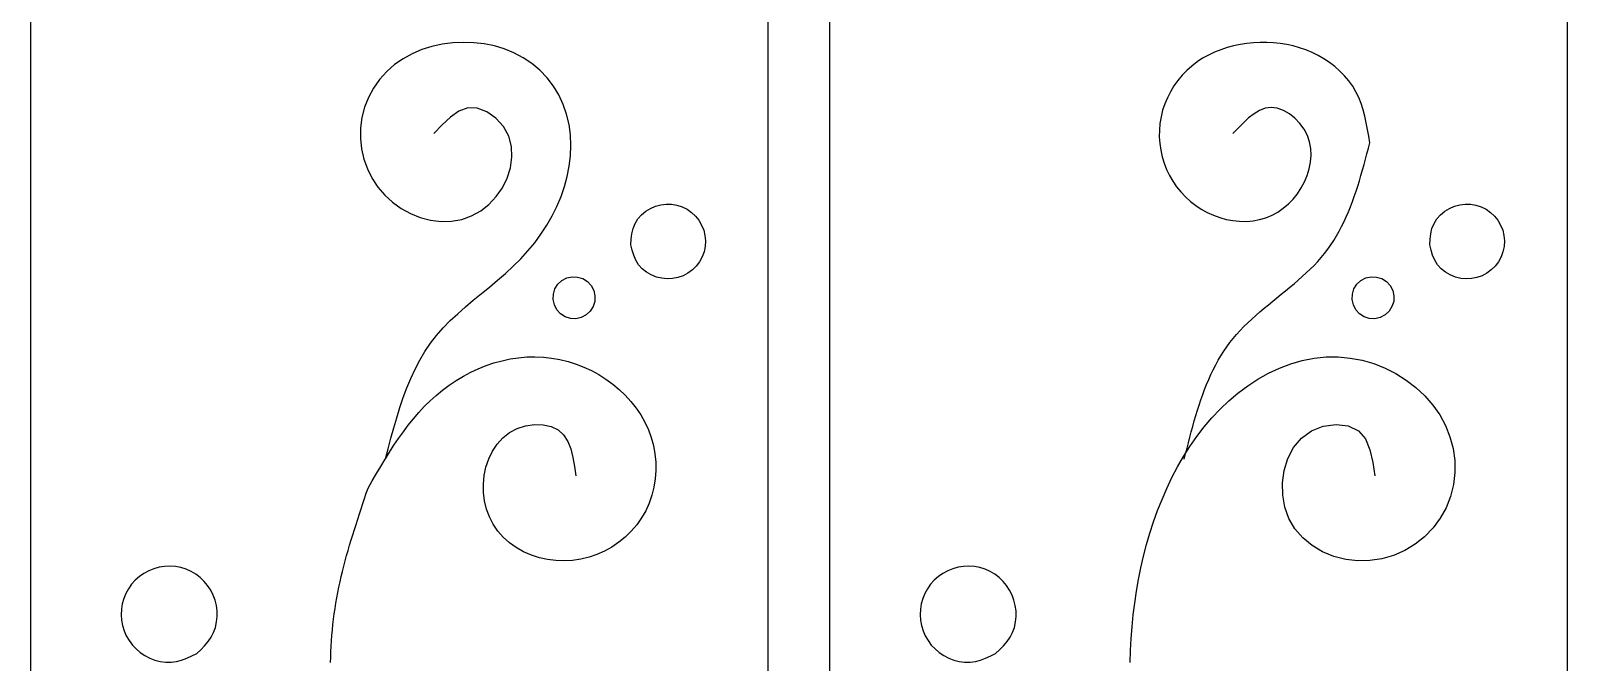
# Model space of a CAD drawing. Extents: x -3475 to 3475, y -2114 to 2114.
# Drawn here: x -487.3 to -66.6, y 1642.7 to 1815.7 of the extents above; entities that cross this region are included whole.
import ezdxf

# ---------------------------------------------------------------- set-up
doc = ezdxf.new("R2010")
doc.units = 0
doc.header["$MEASUREMENT"] = 0
doc.layers.get('0').update_dxf_attribs({"linetype": 'CONTINUOUS'})

msp = doc.modelspace()

# ---------------------------------------------------------------- linework, layer by layer
for p, q in [((-487.29, 1306.02), (-487.29, 2075.29)), ((-285.36, 1306.02), (-285.36, 2036.82)), ((-268.55, 1306.02), (-268.55, 2036.82)), ((-66.61, 1969.51), (-66.61, 1306.02)), ((-382.85, 1809.39), (-385.36, 1808.02)), ((-380.21, 1810.51), (-382.85, 1809.39)), ((-377.45, 1811.37), (-380.21, 1810.51)), ((-374.62, 1811.98), (-377.45, 1811.37)), ((-371.75, 1812.35), (-374.62, 1811.98)), ((-368.87, 1812.5), (-371.75, 1812.35)), ((-365.99, 1812.41), (-368.87, 1812.5)), ((-363.15, 1812.08), (-365.99, 1812.41)), ((-360.36, 1811.51), (-363.15, 1812.08)), ((-357.63, 1810.69), (-360.36, 1811.51)), ((-355, 1809.61), (-357.63, 1810.69)), ((-352.47, 1808.26), (-355, 1809.61)), ((-164.85, 1809.02), (-166.44, 1808.13)), ((-163.19, 1809.81), (-164.85, 1809.02)), ((-161.49, 1810.49), (-163.19, 1809.81)), ((-159.75, 1811.07), (-161.49, 1810.49)), ((-157.97, 1811.55), (-159.75, 1811.07)), ((-156.16, 1811.93), (-157.97, 1811.55)), ((-154.34, 1812.21), (-156.16, 1811.93)), ((-152.51, 1812.39), (-154.34, 1812.21)), ((-150.67, 1812.49), (-152.51, 1812.39)), ((-148.84, 1812.48), (-150.67, 1812.49)), ((-147.02, 1812.39), (-148.84, 1812.48)), ((-145.21, 1812.2), (-147.02, 1812.39)), ((-143.42, 1811.9), (-145.21, 1812.2)), ((-141.64, 1811.51), (-143.42, 1811.9)), ((-139.9, 1811.02), (-141.64, 1811.51)), ((-138.18, 1810.42), (-139.9, 1811.02)), ((-136.49, 1809.71), (-138.18, 1810.42)), ((-134.84, 1808.9), (-136.49, 1809.71)), ((-387.7, 1806.39), (-389.84, 1804.48)), ((-385.36, 1808.02), (-387.7, 1806.39)), ((-350.09, 1806.67), (-352.47, 1808.26)), ((-347.88, 1804.84), (-350.09, 1806.67)), ((-345.88, 1802.79), (-347.88, 1804.84)), ((-170.77, 1804.8), (-172.04, 1803.48)), ((-169.41, 1806.02), (-170.77, 1804.8)), ((-167.96, 1807.13), (-169.41, 1806.02)), ((-166.44, 1808.13), (-167.96, 1807.13)), ((-133.24, 1807.98), (-134.84, 1808.9)), ((-131.7, 1806.96), (-133.24, 1807.98)), ((-130.23, 1805.85), (-131.7, 1806.96)), ((-128.85, 1804.64), (-130.23, 1805.85)), ((-391.76, 1802.32), (-393.42, 1799.96)), ((-389.84, 1804.48), (-391.76, 1802.32)), ((-344.14, 1800.53), (-345.88, 1802.79)), ((-342.67, 1798.1), (-344.14, 1800.53)), ((-174.29, 1800.56), (-175.25, 1798.99)), ((-173.22, 1802.06), (-174.29, 1800.56)), ((-172.04, 1803.48), (-173.22, 1802.06)), ((-127.56, 1803.35), (-128.85, 1804.64)), ((-126.4, 1801.97), (-127.56, 1803.35)), ((-125.36, 1800.51), (-126.4, 1801.97)), ((-124.46, 1798.97), (-125.36, 1800.51)), ((-394.8, 1797.42), (-395.87, 1794.73)), ((-393.42, 1799.96), (-394.8, 1797.42)), ((-341.48, 1795.5), (-342.67, 1798.1)), ((-176.09, 1797.35), (-176.81, 1795.65)), ((-175.25, 1798.99), (-176.09, 1797.35)), ((-123.7, 1797.37), (-124.46, 1798.97)), ((-123.05, 1795.71), (-123.7, 1797.37)), ((-395.87, 1794.73), (-396.61, 1791.95)), ((-370.06, 1793.62), (-372.39, 1791.98)), ((-367.61, 1794.53), (-370.06, 1793.62)), ((-365.03, 1794.49), (-367.61, 1794.53)), ((-362.4, 1793.5), (-365.03, 1794.49)), ((-359.94, 1791.74), (-362.4, 1793.5)), ((-340.56, 1792.79), (-341.48, 1795.5)), ((-339.92, 1789.99), (-340.56, 1792.79)), ((-177.84, 1792.12), (-178.14, 1790.31)), ((-177.39, 1793.9), (-177.84, 1792.12)), ((-176.81, 1795.65), (-177.39, 1793.9)), ((-152.38, 1792.96), (-153.85, 1791.81)), ((-150.87, 1793.85), (-152.38, 1792.96)), ((-149.31, 1794.43), (-150.87, 1793.85)), ((-147.69, 1794.64), (-149.31, 1794.43)), ((-146.02, 1794.44), (-147.69, 1794.64)), ((-144.34, 1793.84), (-146.02, 1794.44)), ((-142.7, 1792.92), (-144.34, 1793.84)), ((-141.17, 1791.72), (-142.7, 1792.92)), ((-122.5, 1794), (-123.05, 1795.71)), ((-122.03, 1792.25), (-122.5, 1794)), ((-121.63, 1790.47), (-122.03, 1792.25)), ((-397, 1789.09), (-397.03, 1786.21)), ((-396.61, 1791.95), (-397, 1789.09)), ((-374.66, 1789.87), (-376.89, 1787.52)), ((-372.39, 1791.98), (-374.66, 1789.87)), ((-357.88, 1789.44), (-359.94, 1791.74)), ((-356.43, 1786.81), (-357.88, 1789.44)), ((-339.53, 1787.14), (-339.92, 1789.99)), ((-178.29, 1788.48), (-178.31, 1786.64)), ((-178.14, 1790.31), (-178.29, 1788.48)), ((-156.73, 1789.03), (-158.14, 1787.51)), ((-155.3, 1790.48), (-156.73, 1789.03)), ((-153.85, 1791.81), (-155.3, 1790.48)), ((-139.8, 1790.3), (-141.17, 1791.72)), ((-138.65, 1788.71), (-139.8, 1790.3)), ((-137.77, 1787.02), (-138.65, 1788.71)), ((-121.28, 1788.66), (-121.63, 1790.47)), ((-120.96, 1786.83), (-121.28, 1788.66)), ((-397.03, 1786.21), (-396.72, 1783.34)), ((-355.66, 1783.99), (-356.43, 1786.81)), ((-355.53, 1781.08), (-355.66, 1783.99)), ((-339.39, 1784.27), (-339.53, 1787.14)), ((-339.5, 1781.41), (-339.39, 1784.27)), ((-178.31, 1786.64), (-178.18, 1784.8)), ((-178.18, 1784.8), (-177.91, 1782.98)), ((-137.17, 1785.24), (-137.77, 1787.02)), ((-136.85, 1783.42), (-137.17, 1785.24)), ((-121.05, 1783.5), (-120.66, 1784.99)), ((-120.66, 1784.99), (-120.96, 1786.83)), ((-396.72, 1783.34), (-396.07, 1780.53)), ((-396.07, 1780.53), (-395.1, 1777.82)), ((-355.94, 1778.17), (-355.53, 1781.08)), ((-339.83, 1778.57), (-339.5, 1781.41)), ((-177.91, 1782.98), (-177.51, 1781.19)), ((-177.51, 1781.19), (-176.97, 1779.43)), ((-137.28, 1777.85), (-136.91, 1779.7)), ((-136.91, 1779.7), (-136.76, 1781.56)), ((-136.76, 1781.56), (-136.85, 1783.42)), ((-122.25, 1779.03), (-121.85, 1780.52)), ((-121.85, 1780.52), (-121.45, 1782)), ((-121.45, 1782), (-121.05, 1783.5)), ((-395.1, 1777.82), (-393.81, 1775.24)), ((-358.16, 1772.68), (-356.84, 1775.34)), ((-356.84, 1775.34), (-355.94, 1778.17)), ((-341.14, 1772.98), (-340.38, 1775.75)), ((-340.38, 1775.75), (-339.83, 1778.57)), ((-176.97, 1779.43), (-176.31, 1777.71)), ((-176.31, 1777.71), (-175.51, 1776.06)), ((-175.51, 1776.06), (-174.59, 1774.47)), ((-138.56, 1774.29), (-137.83, 1776.04)), ((-137.83, 1776.04), (-137.28, 1777.85)), ((-123.53, 1774.62), (-123.09, 1776.08)), ((-123.09, 1776.08), (-122.67, 1777.55)), ((-122.67, 1777.55), (-122.25, 1779.03)), ((-393.81, 1775.24), (-392.22, 1772.84)), ((-392.22, 1772.84), (-390.35, 1770.65)), ((-359.84, 1770.26), (-358.16, 1772.68)), ((-342.09, 1770.25), (-341.14, 1772.98)), ((-174.59, 1774.47), (-173.56, 1772.95)), ((-173.56, 1772.95), (-172.4, 1771.52)), ((-172.4, 1771.52), (-171.14, 1770.18)), ((-141.66, 1769.6), (-140.49, 1771.05)), ((-140.49, 1771.05), (-139.46, 1772.62)), ((-139.46, 1772.62), (-138.56, 1774.29)), ((-124.94, 1770.29), (-124.45, 1771.72)), ((-124.45, 1771.72), (-123.98, 1773.16)), ((-123.98, 1773.16), (-123.53, 1774.62)), ((-390.35, 1770.65), (-388.23, 1768.7)), ((-388.23, 1768.7), (-385.89, 1767.01)), ((-385.89, 1767.01), (-383.36, 1765.61)), ((-364.09, 1766.36), (-361.83, 1768.14)), ((-361.83, 1768.14), (-359.84, 1770.26)), ((-344.53, 1764.97), (-343.22, 1767.58)), ((-343.22, 1767.58), (-342.09, 1770.25)), ((-318.9, 1766.23), (-317.62, 1767.03)), ((-317.62, 1767.03), (-316.25, 1767.63)), ((-316.25, 1767.63), (-314.82, 1768.03)), ((-314.82, 1768.03), (-313.34, 1768.22)), ((-313.34, 1768.22), (-311.84, 1768.18)), ((-311.84, 1768.18), (-310.36, 1767.93)), ((-310.36, 1767.93), (-308.94, 1767.47)), ((-308.94, 1767.47), (-307.6, 1766.8)), ((-171.14, 1770.18), (-169.79, 1768.95)), ((-169.79, 1768.95), (-168.34, 1767.81)), ((-168.34, 1767.81), (-166.81, 1766.79)), ((-145.86, 1766.04), (-144.35, 1767.08)), ((-144.35, 1767.08), (-142.95, 1768.27)), ((-142.95, 1768.27), (-141.66, 1769.6)), ((-126.54, 1766.1), (-125.98, 1767.48)), ((-125.98, 1767.48), (-125.45, 1768.88)), ((-125.45, 1768.88), (-124.94, 1770.29)), ((-100.16, 1766.23), (-98.88, 1767.03)), ((-98.88, 1767.03), (-97.51, 1767.63)), ((-97.51, 1767.63), (-96.07, 1768.03)), ((-96.07, 1768.03), (-94.59, 1768.22)), ((-94.59, 1768.22), (-93.1, 1768.18)), ((-93.1, 1768.18), (-91.62, 1767.93)), ((-91.62, 1767.93), (-90.2, 1767.47)), ((-90.2, 1767.47), (-88.85, 1766.8)), ((-383.36, 1765.61), (-380.66, 1764.54)), ((-380.66, 1764.54), (-377.83, 1763.82)), ((-377.83, 1763.82), (-374.95, 1763.48)), ((-374.95, 1763.48), (-372.07, 1763.54)), ((-372.07, 1763.54), (-369.26, 1764.03)), ((-369.26, 1764.03), (-366.59, 1764.98)), ((-366.59, 1764.98), (-364.09, 1766.36)), ((-345.98, 1762.44), (-344.53, 1764.97)), ((-322.39, 1761.51), (-321.85, 1762.87)), ((-321.85, 1762.87), (-321.05, 1764.13)), ((-321.05, 1764.13), (-320.06, 1765.26)), ((-320.06, 1765.26), (-318.9, 1766.23)), ((-307.6, 1766.8), (-306.37, 1765.95)), ((-306.37, 1765.95), (-305.28, 1764.93)), ((-305.28, 1764.93), (-304.35, 1763.76)), ((-304.35, 1763.76), (-303.6, 1762.46)), ((-166.81, 1766.79), (-165.2, 1765.9)), ((-165.2, 1765.9), (-163.51, 1765.13)), ((-163.51, 1765.13), (-161.77, 1764.5)), ((-161.77, 1764.5), (-159.98, 1764.01)), ((-159.98, 1764.01), (-158.15, 1763.67)), ((-158.15, 1763.67), (-156.31, 1763.49)), ((-156.31, 1763.49), (-154.47, 1763.47)), ((-154.47, 1763.47), (-152.65, 1763.62)), ((-152.65, 1763.62), (-150.86, 1763.95)), ((-150.86, 1763.95), (-149.12, 1764.46)), ((-149.12, 1764.46), (-147.45, 1765.16)), ((-147.45, 1765.16), (-145.86, 1766.04)), ((-128.38, 1762.08), (-127.74, 1763.4)), ((-127.74, 1763.4), (-127.12, 1764.74)), ((-127.12, 1764.74), (-126.54, 1766.1)), ((-103.65, 1761.51), (-103.1, 1762.87)), ((-103.1, 1762.87), (-102.31, 1764.13)), ((-102.31, 1764.13), (-101.31, 1765.26)), ((-101.31, 1765.26), (-100.16, 1766.23)), ((-88.85, 1766.8), (-87.63, 1765.95)), ((-87.63, 1765.95), (-86.54, 1764.93)), ((-86.54, 1764.93), (-85.61, 1763.76)), ((-85.61, 1763.76), (-84.86, 1762.46)), ((-349.32, 1757.63), (-347.59, 1759.99)), ((-347.59, 1759.99), (-345.98, 1762.44)), ((-323.03, 1757.09), (-322.91, 1758.6)), ((-322.91, 1758.6), (-322.73, 1760.08)), ((-322.73, 1760.08), (-322.39, 1761.51)), ((-303.6, 1762.46), (-303.05, 1761.07)), ((-303.05, 1761.07), (-302.7, 1759.61)), ((-302.7, 1759.61), (-302.57, 1758.12)), ((-130.53, 1758.27), (-129.78, 1759.52)), ((-129.78, 1759.52), (-129.06, 1760.79)), ((-129.06, 1760.79), (-128.38, 1762.08)), ((-104.28, 1757.09), (-104.17, 1758.6)), ((-104.17, 1758.6), (-103.98, 1760.08)), ((-103.98, 1760.08), (-103.65, 1761.51)), ((-84.86, 1762.46), (-84.3, 1761.07)), ((-84.3, 1761.07), (-83.96, 1759.61)), ((-83.96, 1759.61), (-83.83, 1758.12)), ((-353.15, 1753.24), (-351.18, 1755.38)), ((-351.18, 1755.38), (-349.32, 1757.63)), ((-322.65, 1755.62), (-323.03, 1757.09)), ((-322.21, 1754.19), (-322.65, 1755.62)), ((-302.96, 1755.16), (-303.47, 1753.76)), ((-302.66, 1756.63), (-302.96, 1755.16)), ((-302.57, 1758.12), (-302.66, 1756.63)), ((-133.97, 1753.59), (-133.04, 1754.71)), ((-133.04, 1754.71), (-132.16, 1755.87)), ((-132.16, 1755.87), (-131.32, 1757.05)), ((-131.32, 1757.05), (-130.53, 1758.27)), ((-103.91, 1755.62), (-104.28, 1757.09)), ((-103.47, 1754.19), (-103.91, 1755.62)), ((-84.22, 1755.16), (-84.73, 1753.75)), ((-83.92, 1756.63), (-84.22, 1755.16)), ((-83.83, 1758.12), (-83.92, 1756.63)), ((-357.33, 1749.24), (-355.21, 1751.2)), ((-355.21, 1751.2), (-353.15, 1753.24)), ((-321.64, 1752.84), (-322.21, 1754.19)), ((-320.86, 1751.6), (-321.64, 1752.84)), ((-319.86, 1750.5), (-320.86, 1751.6)), ((-318.69, 1749.56), (-319.86, 1750.5)), ((-306.15, 1750.19), (-307.35, 1749.3)), ((-305.09, 1751.24), (-306.15, 1750.19)), ((-304.19, 1752.44), (-305.09, 1751.24)), ((-303.47, 1753.76), (-304.19, 1752.44)), ((-138.06, 1749.35), (-136.98, 1750.38)), ((-136.98, 1750.38), (-135.94, 1751.42)), ((-135.94, 1751.42), (-134.93, 1752.49)), ((-134.93, 1752.49), (-133.97, 1753.59)), ((-102.89, 1752.84), (-103.47, 1754.19)), ((-102.12, 1751.6), (-102.89, 1752.84)), ((-101.12, 1750.5), (-102.12, 1751.6)), ((-99.94, 1749.56), (-101.12, 1750.5)), ((-87.41, 1750.19), (-88.61, 1749.3)), ((-86.34, 1751.24), (-87.41, 1750.19)), ((-85.45, 1752.44), (-86.34, 1751.24)), ((-84.73, 1753.75), (-85.45, 1752.44)), ((-361.71, 1745.5), (-359.51, 1747.35)), ((-359.51, 1747.35), (-357.33, 1749.24)), ((-343.78, 1745.01), (-342.99, 1746.27)), ((-342.99, 1746.27), (-341.86, 1747.29)), ((-341.86, 1747.29), (-340.52, 1747.98)), ((-340.52, 1747.98), (-339.06, 1748.31)), ((-339.06, 1748.31), (-337.56, 1748.24)), ((-337.56, 1748.24), (-336.12, 1747.79)), ((-336.12, 1747.79), (-334.85, 1746.99)), ((-334.85, 1746.99), (-333.84, 1745.88)), ((-333.84, 1745.88), (-333.15, 1744.54)), ((-317.38, 1748.8), (-318.69, 1749.56)), ((-315.98, 1748.23), (-317.38, 1748.8)), ((-314.53, 1747.88), (-315.98, 1748.23)), ((-313.04, 1747.73), (-314.53, 1747.88)), ((-311.55, 1747.81), (-313.04, 1747.73)), ((-310.09, 1748.1), (-311.55, 1747.81)), ((-308.68, 1748.6), (-310.09, 1748.1)), ((-307.35, 1749.3), (-308.68, 1748.6)), ((-142.58, 1745.42), (-141.42, 1746.38)), ((-141.42, 1746.38), (-140.28, 1747.36)), ((-140.28, 1747.36), (-139.16, 1748.35)), ((-139.16, 1748.35), (-138.06, 1749.35)), ((-125.04, 1745.01), (-124.25, 1746.28)), ((-124.25, 1746.28), (-123.12, 1747.29)), ((-123.12, 1747.29), (-121.78, 1747.98)), ((-121.78, 1747.98), (-120.32, 1748.31)), ((-120.32, 1748.31), (-118.81, 1748.24)), ((-118.81, 1748.24), (-117.38, 1747.79)), ((-117.38, 1747.79), (-116.11, 1746.99)), ((-116.11, 1746.99), (-115.1, 1745.88)), ((-115.1, 1745.88), (-114.4, 1744.54)), ((-98.64, 1748.8), (-99.94, 1749.56)), ((-97.24, 1748.23), (-98.64, 1748.8)), ((-95.79, 1747.87), (-97.24, 1748.23)), ((-94.3, 1747.73), (-95.79, 1747.87)), ((-92.81, 1747.8), (-94.3, 1747.73)), ((-91.34, 1748.1), (-92.81, 1747.8)), ((-89.93, 1748.6), (-91.34, 1748.1)), ((-88.61, 1749.3), (-89.93, 1748.6)), ((-368.28, 1740.04), (-366.12, 1741.87)), ((-366.12, 1741.87), (-363.92, 1743.68)), ((-363.92, 1743.68), (-361.71, 1745.5)), ((-344.3, 1742.07), (-344.16, 1743.58)), ((-343.9, 1740.61), (-344.3, 1742.07)), ((-344.16, 1743.58), (-343.78, 1745.01)), ((-333.15, 1744.54), (-332.82, 1743.07)), ((-332.82, 1743.07), (-332.89, 1741.57)), ((-148.44, 1740.65), (-147.27, 1741.6)), ((-147.27, 1741.6), (-146.1, 1742.55)), ((-146.1, 1742.55), (-144.92, 1743.51)), ((-144.92, 1743.51), (-143.75, 1744.46)), ((-143.75, 1744.46), (-142.58, 1745.42)), ((-125.55, 1742.07), (-125.41, 1743.58)), ((-125.15, 1740.61), (-125.55, 1742.07)), ((-125.41, 1743.58), (-125.04, 1745.01)), ((-114.4, 1744.54), (-114.08, 1743.07)), ((-114.08, 1743.07), (-114.14, 1741.57)), ((-372.42, 1736.29), (-370.39, 1738.19)), ((-370.39, 1738.19), (-368.28, 1740.04)), ((-343.28, 1739.27), (-343.9, 1740.61)), ((-342.28, 1738.16), (-343.28, 1739.27)), ((-340.99, 1737.35), (-342.28, 1738.16)), ((-335.25, 1737.85), (-336.59, 1737.16)), ((-334.15, 1738.87), (-335.25, 1737.85)), ((-333.34, 1740.14), (-334.15, 1738.87)), ((-332.89, 1741.57), (-333.34, 1740.14)), ((-152.99, 1736.73), (-151.88, 1737.73)), ((-151.88, 1737.73), (-150.75, 1738.71)), ((-150.75, 1738.71), (-149.6, 1739.69)), ((-149.6, 1739.69), (-148.44, 1740.65)), ((-124.54, 1739.27), (-125.15, 1740.61)), ((-123.54, 1738.16), (-124.54, 1739.27)), ((-122.25, 1737.35), (-123.54, 1738.16)), ((-116.51, 1737.85), (-117.85, 1737.16)), ((-115.4, 1738.87), (-116.51, 1737.85)), ((-114.6, 1740.13), (-115.4, 1738.87)), ((-114.14, 1741.57), (-114.6, 1740.13)), ((-376.16, 1732.26), (-374.35, 1734.32)), ((-374.35, 1734.32), (-372.42, 1736.29)), ((-339.55, 1736.9), (-340.99, 1737.35)), ((-338.06, 1736.83), (-339.55, 1736.9)), ((-336.59, 1737.16), (-338.06, 1736.83)), ((-157.14, 1732.54), (-156.15, 1733.63)), ((-156.15, 1733.63), (-155.13, 1734.68)), ((-155.13, 1734.68), (-154.08, 1735.72)), ((-154.08, 1735.72), (-152.99, 1736.73)), ((-120.81, 1736.9), (-122.25, 1737.35)), ((-119.32, 1736.83), (-120.81, 1736.9)), ((-117.85, 1737.16), (-119.32, 1736.83)), ((-379.36, 1727.84), (-377.83, 1730.1)), ((-377.83, 1730.1), (-376.16, 1732.26)), ((-160.65, 1727.92), (-159.84, 1729.12)), ((-159.84, 1729.12), (-158.98, 1730.29)), ((-158.98, 1730.29), (-158.08, 1731.43)), ((-158.08, 1731.43), (-157.14, 1732.54)), ((-382.04, 1723.02), (-380.76, 1725.47)), ((-380.76, 1725.47), (-379.36, 1727.84)), ((-360.46, 1724.71), (-358.26, 1725.33)), ((-358.26, 1725.33), (-356.03, 1725.81)), ((-356.03, 1725.81), (-353.78, 1726.15)), ((-353.78, 1726.15), (-351.51, 1726.34)), ((-351.51, 1726.34), (-349.23, 1726.38)), ((-349.23, 1726.38), (-346.94, 1726.28)), ((-346.94, 1726.28), (-344.67, 1726.02)), ((-344.67, 1726.02), (-342.42, 1725.62)), ((-342.42, 1725.62), (-340.19, 1725.07)), ((-340.19, 1725.07), (-338, 1724.39)), ((-162.86, 1724.15), (-162.16, 1725.43)), ((-162.16, 1725.43), (-161.43, 1726.69)), ((-161.43, 1726.69), (-160.65, 1727.92)), ((-142.31, 1724.47), (-139.15, 1725.39)), ((-139.15, 1725.39), (-135.92, 1726.02)), ((-135.92, 1726.02), (-132.66, 1726.35)), ((-132.66, 1726.35), (-129.36, 1726.35)), ((-129.36, 1726.35), (-126.07, 1726.05)), ((-126.07, 1726.05), (-122.81, 1725.43)), ((-122.81, 1725.43), (-119.61, 1724.51)), ((-383.22, 1720.48), (-382.04, 1723.02)), ((-370.81, 1719.88), (-368.85, 1721.06)), ((-368.85, 1721.06), (-366.83, 1722.14)), ((-366.83, 1722.14), (-364.75, 1723.11)), ((-364.75, 1723.11), (-362.63, 1723.97)), ((-362.63, 1723.97), (-360.46, 1724.71)), ((-338, 1724.39), (-335.86, 1723.57)), ((-335.86, 1723.57), (-333.77, 1722.61)), ((-333.77, 1722.61), (-331.75, 1721.51)), ((-331.75, 1721.51), (-329.81, 1720.29)), ((-164.77, 1720.18), (-164.17, 1721.52)), ((-164.17, 1721.52), (-163.53, 1722.85)), ((-163.53, 1722.85), (-162.86, 1724.15)), ((-151.31, 1720.27), (-148.41, 1721.89)), ((-148.41, 1721.89), (-145.4, 1723.3)), ((-145.4, 1723.3), (-142.31, 1724.47)), ((-119.61, 1724.51), (-116.5, 1723.3)), ((-116.5, 1723.3), (-113.52, 1721.81)), ((-113.52, 1721.81), (-110.69, 1720.03)), ((-385.3, 1715.21), (-384.3, 1717.88)), ((-384.3, 1717.88), (-383.22, 1720.48)), ((-376.27, 1715.82), (-374.53, 1717.26)), ((-374.53, 1717.26), (-372.71, 1718.61)), ((-372.71, 1718.61), (-370.81, 1719.88)), ((-329.81, 1720.29), (-327.94, 1718.94)), ((-327.94, 1718.94), (-326.18, 1717.46)), ((-326.18, 1717.46), (-324.52, 1715.87)), ((-166.42, 1716.03), (-165.89, 1717.43)), ((-165.89, 1717.43), (-165.34, 1718.81)), ((-165.34, 1718.81), (-164.77, 1720.18)), ((-159.29, 1714.34), (-156.77, 1716.47)), ((-156.77, 1716.47), (-154.1, 1718.46)), ((-154.1, 1718.46), (-151.31, 1720.27)), ((-110.69, 1720.03), (-108.04, 1717.99)), ((-108.04, 1717.99), (-105.61, 1715.7)), ((-387.1, 1709.71), (-386.23, 1712.48)), ((-386.23, 1712.48), (-385.3, 1715.21)), ((-381.05, 1711.1), (-379.53, 1712.74)), ((-379.53, 1712.74), (-377.94, 1714.31)), ((-377.94, 1714.31), (-376.27, 1715.82)), ((-324.52, 1715.87), (-322.97, 1714.17)), ((-322.97, 1714.17), (-321.56, 1712.36)), ((-321.56, 1712.36), (-320.28, 1710.46)), ((-167.86, 1711.74), (-167.4, 1713.18)), ((-167.4, 1713.18), (-166.92, 1714.61)), ((-166.92, 1714.61), (-166.42, 1716.03)), ((-161.68, 1712.08), (-159.29, 1714.34)), ((-105.61, 1715.7), (-103.43, 1713.19)), ((-103.43, 1713.19), (-101.54, 1710.47)), ((-387.92, 1706.91), (-387.1, 1709.71)), ((-383.92, 1707.66), (-382.51, 1709.41)), ((-382.51, 1709.41), (-381.05, 1711.1)), ((-320.28, 1710.46), (-319.16, 1708.48)), ((-319.16, 1708.48), (-318.19, 1706.42)), ((-169.15, 1707.34), (-168.74, 1708.81)), ((-168.74, 1708.81), (-168.31, 1710.28)), ((-168.31, 1710.28), (-167.86, 1711.74)), ((-166.05, 1707.18), (-163.93, 1709.69)), ((-163.93, 1709.69), (-161.68, 1712.08)), ((-101.54, 1710.47), (-99.96, 1707.56)), ((-389.47, 1701.23), (-388.71, 1704.08)), ((-388.71, 1704.08), (-387.92, 1706.91)), ((-387.84, 1702.16), (-386.58, 1704.03)), ((-386.58, 1704.03), (-385.27, 1705.87)), ((-385.27, 1705.87), (-383.92, 1707.66)), ((-359.61, 1702.48), (-358.06, 1704.19)), ((-358.06, 1704.19), (-356.23, 1705.62)), ((-356.23, 1705.62), (-354.13, 1706.74)), ((-354.13, 1706.74), (-351.8, 1707.48)), ((-351.8, 1707.48), (-349.37, 1707.84)), ((-349.37, 1707.84), (-346.99, 1707.8)), ((-346.99, 1707.8), (-344.77, 1707.32)), ((-344.77, 1707.32), (-342.87, 1706.4)), ((-342.87, 1706.4), (-341.39, 1705.02)), ((-341.39, 1705.02), (-340.27, 1703.24)), ((-318.19, 1706.42), (-317.4, 1704.28)), ((-317.4, 1704.28), (-316.8, 1702.08)), ((-170.34, 1702.87), (-169.95, 1704.37)), ((-169.95, 1704.37), (-169.56, 1705.86)), ((-169.92, 1701.87), (-168.05, 1704.57)), ((-169.56, 1705.86), (-169.15, 1707.34)), ((-168.05, 1704.57), (-166.05, 1707.18)), ((-141.54, 1701.54), (-139.4, 1704.11)), ((-139.4, 1704.11), (-136.68, 1706.11)), ((-136.68, 1706.11), (-133.41, 1707.4)), ((-133.41, 1707.4), (-129.9, 1707.87)), ((-129.9, 1707.87), (-126.56, 1707.48)), ((-126.56, 1707.48), (-123.8, 1706.15)), ((-123.8, 1706.15), (-121.88, 1703.9)), ((-121.88, 1703.9), (-120.64, 1700.93)), ((-99.96, 1707.56), (-98.73, 1704.5)), ((-98.73, 1704.5), (-97.89, 1701.3)), ((-390.19, 1698.47), (-389.47, 1701.23)), ((-390.19, 1698.47), (-389.08, 1700.26)), ((-389.08, 1700.26), (-387.84, 1702.16)), ((-361.9, 1698.43), (-360.89, 1700.54)), ((-360.89, 1700.54), (-359.61, 1702.48)), ((-340.27, 1703.24), (-339.46, 1701.16)), ((-339.46, 1701.16), (-338.87, 1698.84)), ((-316.8, 1702.08), (-316.38, 1699.83)), ((-316.38, 1699.83), (-316.16, 1697.55)), ((-171.67, 1699.09), (-171.05, 1700.08)), ((-171.48, 1698.37), (-171.1, 1699.87)), ((-171.1, 1699.87), (-171.05, 1700.08)), ((-171.05, 1700.08), (-169.92, 1701.87)), ((-171.05, 1700.08), (-170.72, 1701.37)), ((-170.72, 1701.37), (-170.34, 1702.87)), ((-143.11, 1698.55), (-141.54, 1701.54)), ((-120.64, 1700.93), (-119.86, 1697.48)), ((-97.89, 1701.3), (-97.44, 1698.01)), ((-392.63, 1694.41), (-391.47, 1696.38)), ((-391.47, 1696.38), (-390.28, 1698.33)), ((-390.28, 1698.33), (-390.19, 1698.47)), ((-390.22, 1698.37), (-390.19, 1698.47)), ((-363.14, 1693.88), (-362.65, 1696.2)), ((-362.65, 1696.2), (-361.9, 1698.43)), ((-338.87, 1698.84), (-338.42, 1696.36)), ((-338.42, 1696.36), (-338.06, 1693.8)), ((-316.16, 1697.55), (-316.13, 1695.25)), ((-174.84, 1693.31), (-173.31, 1696.23)), ((-173.31, 1696.23), (-171.67, 1699.09)), ((-144.13, 1695.28), (-143.11, 1698.55)), ((-119.86, 1697.48), (-119.31, 1693.8)), ((-97.44, 1698.01), (-97.41, 1694.68)), ((-394.94, 1690.46), (-393.79, 1692.44)), ((-393.79, 1692.44), (-392.63, 1694.41)), ((-363.36, 1691.54), (-363.14, 1693.88)), ((-363.33, 1689.21), (-363.36, 1691.54)), ((-316.29, 1692.96), (-316.65, 1690.7)), ((-316.13, 1695.25), (-316.29, 1692.96)), ((-176.25, 1690.35), (-174.84, 1693.31)), ((-144.6, 1691.9), (-144.13, 1695.28)), ((-144.53, 1688.52), (-144.6, 1691.9)), ((-97.78, 1691.38), (-98.56, 1688.15)), ((-97.41, 1694.68), (-97.78, 1691.38)), ((-396.37, 1686.2), (-395.89, 1687.62)), ((-395.89, 1687.62), (-395.42, 1689.04)), ((-395.42, 1689.04), (-394.94, 1690.46)), ((-363.05, 1686.91), (-363.33, 1689.21)), ((-362.51, 1684.68), (-363.05, 1686.91)), ((-317.21, 1688.48), (-317.96, 1686.32)), ((-316.65, 1690.7), (-317.21, 1688.48)), ((-178.77, 1684.29), (-177.56, 1687.34)), ((-177.56, 1687.34), (-176.25, 1690.35)), ((-143.93, 1685.23), (-144.53, 1688.52)), ((-98.56, 1688.15), (-99.77, 1685.06)), ((-397.77, 1681.94), (-397.31, 1683.36)), ((-397.31, 1683.36), (-396.84, 1684.78)), ((-396.84, 1684.78), (-396.37, 1686.2)), ((-361.73, 1682.54), (-362.51, 1684.68)), ((-318.92, 1684.24), (-320.06, 1682.26)), ((-317.96, 1686.32), (-318.92, 1684.24)), ((-179.87, 1681.21), (-178.77, 1684.29)), ((-142.8, 1682.13), (-143.93, 1685.23)), ((-99.77, 1685.06), (-101.38, 1682.17)), ((-399.13, 1677.66), (-398.68, 1679.09)), ((-398.68, 1679.09), (-398.23, 1680.51)), ((-398.23, 1680.51), (-397.77, 1681.94)), ((-360.7, 1680.52), (-361.73, 1682.54)), ((-359.43, 1678.66), (-360.7, 1680.52)), ((-357.93, 1676.97), (-359.43, 1678.66)), ((-322.87, 1678.65), (-324.51, 1677.04)), ((-321.39, 1680.39), (-322.87, 1678.65)), ((-320.06, 1682.26), (-321.39, 1680.39)), ((-180.88, 1678.1), (-179.87, 1681.21)), ((-141.16, 1679.29), (-142.8, 1682.13)), ((-139.03, 1676.81), (-141.16, 1679.29)), ((-103.37, 1679.51), (-105.68, 1677.12)), ((-101.38, 1682.17), (-103.37, 1679.51)), ((-400.4, 1673.38), (-399.99, 1674.81)), ((-399.99, 1674.81), (-399.56, 1676.24)), ((-399.56, 1676.24), (-399.13, 1677.66)), ((-356.23, 1675.46), (-357.93, 1676.97)), ((-354.36, 1674.13), (-356.23, 1675.46)), ((-328.18, 1674.3), (-330.18, 1673.18)), ((-326.28, 1675.59), (-328.18, 1674.3)), ((-324.51, 1677.04), (-326.28, 1675.59)), ((-182.62, 1671.8), (-181.8, 1674.96)), ((-181.8, 1674.96), (-180.88, 1678.1)), ((-136.48, 1674.71), (-139.03, 1676.81)), ((-133.61, 1673.01), (-136.48, 1674.71)), ((-108.28, 1675.05), (-111.13, 1673.34)), ((-105.68, 1677.12), (-108.28, 1675.05)), ((-401.57, 1669.07), (-401.19, 1670.51)), ((-401.19, 1670.51), (-400.8, 1671.94)), ((-400.8, 1671.94), (-400.4, 1673.38)), ((-352.35, 1673.01), (-354.36, 1674.13)), ((-350.23, 1672.08), (-352.35, 1673.01)), ((-348.03, 1671.37), (-350.23, 1672.08)), ((-345.78, 1670.86), (-348.03, 1671.37)), ((-343.5, 1670.58), (-345.78, 1670.86)), ((-341.21, 1670.5), (-343.5, 1670.58)), ((-338.92, 1670.64), (-341.21, 1670.5)), ((-336.66, 1670.97), (-338.92, 1670.64)), ((-334.44, 1671.51), (-336.66, 1670.97)), ((-332.27, 1672.25), (-334.44, 1671.51)), ((-330.18, 1673.18), (-332.27, 1672.25)), ((-183.35, 1668.61), (-182.62, 1671.8)), ((-130.51, 1671.73), (-133.61, 1673.01)), ((-127.26, 1670.91), (-130.51, 1671.73)), ((-123.96, 1670.53), (-127.26, 1670.91)), ((-120.63, 1670.6), (-123.96, 1670.53)), ((-117.35, 1671.09), (-120.63, 1670.6)), ((-114.17, 1672.01), (-117.35, 1671.09)), ((-111.13, 1673.34), (-114.17, 1672.01)), ((-457.53, 1666.22), (-458.66, 1665.22)), ((-456.3, 1667.08), (-457.53, 1666.22)), ((-454.98, 1667.79), (-456.3, 1667.08)), ((-453.59, 1668.35), (-454.98, 1667.79)), ((-452.14, 1668.75), (-453.59, 1668.35)), ((-450.66, 1668.98), (-452.14, 1668.75)), ((-449.16, 1669.04), (-450.66, 1668.98)), ((-447.67, 1668.93), (-449.16, 1669.04)), ((-446.19, 1668.65), (-447.67, 1668.93)), ((-444.76, 1668.2), (-446.19, 1668.65)), ((-443.39, 1667.59), (-444.76, 1668.2)), ((-442.1, 1666.83), (-443.39, 1667.59)), ((-440.9, 1665.93), (-442.1, 1666.83)), ((-439.81, 1664.89), (-440.9, 1665.93)), ((-402.61, 1664.74), (-402.28, 1666.19)), ((-402.28, 1666.19), (-401.93, 1667.63)), ((-401.93, 1667.63), (-401.57, 1669.07)), ((-238.79, 1666.22), (-239.91, 1665.22)), ((-237.56, 1667.08), (-238.79, 1666.22)), ((-236.24, 1667.79), (-237.56, 1667.08)), ((-234.85, 1668.35), (-236.24, 1667.79)), ((-233.4, 1668.75), (-234.85, 1668.35)), ((-231.92, 1668.98), (-233.4, 1668.75)), ((-230.42, 1669.04), (-231.92, 1668.98)), ((-228.92, 1668.93), (-230.42, 1669.04)), ((-227.45, 1668.65), (-228.92, 1668.93)), ((-226.02, 1668.2), (-227.45, 1668.65)), ((-224.65, 1667.59), (-226.02, 1668.2)), ((-223.35, 1666.83), (-224.65, 1667.59)), ((-222.15, 1665.93), (-223.35, 1666.83)), ((-221.06, 1664.89), (-222.15, 1665.93)), ((-183.99, 1665.41), (-183.35, 1668.61)), ((-460.53, 1662.88), (-461.25, 1661.57)), ((-459.66, 1664.1), (-460.53, 1662.88)), ((-458.66, 1665.22), (-459.66, 1664.1)), ((-438.85, 1663.74), (-439.81, 1664.89)), ((-438.02, 1662.5), (-438.85, 1663.74)), ((-437.35, 1661.16), (-438.02, 1662.5)), ((-403.49, 1660.39), (-403.21, 1661.84)), ((-403.21, 1661.84), (-402.92, 1663.29)), ((-402.92, 1663.29), (-402.61, 1664.74)), ((-241.78, 1662.88), (-242.51, 1661.57)), ((-240.91, 1664.1), (-241.78, 1662.88)), ((-239.91, 1665.22), (-240.91, 1664.1)), ((-220.1, 1663.74), (-221.06, 1664.89)), ((-219.28, 1662.49), (-220.1, 1663.74)), ((-218.61, 1661.16), (-219.28, 1662.49)), ((-185.03, 1658.95), (-184.55, 1662.19)), ((-184.55, 1662.19), (-183.99, 1665.41)), ((-462.23, 1658.73), (-462.47, 1657.25)), ((-461.82, 1660.18), (-462.23, 1658.73)), ((-461.25, 1661.57), (-461.82, 1660.18)), ((-436.83, 1659.75), (-437.35, 1661.16)), ((-436.47, 1658.29), (-436.83, 1659.75)), ((-436.28, 1656.8), (-436.47, 1658.29)), ((-404.19, 1656), (-403.98, 1657.46)), ((-403.98, 1657.46), (-403.74, 1658.93)), ((-403.74, 1658.93), (-403.49, 1660.39)), ((-243.48, 1658.74), (-243.72, 1657.25)), ((-243.08, 1660.18), (-243.48, 1658.74)), ((-242.51, 1661.57), (-243.08, 1660.18)), ((-218.09, 1659.75), (-218.61, 1661.16)), ((-217.73, 1658.29), (-218.09, 1659.75)), ((-217.53, 1656.79), (-217.73, 1658.29)), ((-185.43, 1655.71), (-185.03, 1658.95)), ((-462.47, 1657.25), (-462.54, 1655.76)), ((-462.54, 1655.76), (-462.43, 1654.26)), ((-462.43, 1654.26), (-462.16, 1652.78)), ((-436.71, 1652.3), (-436.39, 1653.77)), ((-436.39, 1653.77), (-436.25, 1655.28)), ((-436.25, 1655.28), (-436.28, 1656.8)), ((-404.54, 1653.05), (-404.38, 1654.53)), ((-404.38, 1654.53), (-404.19, 1656)), ((-243.72, 1657.25), (-243.79, 1655.76)), ((-243.79, 1655.76), (-243.69, 1654.26)), ((-243.69, 1654.26), (-243.41, 1652.78)), ((-217.97, 1652.3), (-217.65, 1653.77)), ((-217.65, 1653.77), (-217.5, 1655.28)), ((-217.5, 1655.28), (-217.53, 1656.79)), ((-185.76, 1652.46), (-185.43, 1655.71)), ((-462.16, 1652.78), (-461.72, 1651.35)), ((-461.72, 1651.35), (-461.12, 1649.97)), ((-461.12, 1649.97), (-460.37, 1648.67)), ((-438.75, 1648.41), (-437.9, 1649.61)), ((-437.9, 1649.61), (-437.21, 1650.91)), ((-437.21, 1650.91), (-436.71, 1652.3)), ((-404.93, 1648.61), (-404.82, 1650.1)), ((-404.82, 1650.1), (-404.69, 1651.58)), ((-404.69, 1651.58), (-404.54, 1653.05)), ((-243.41, 1652.78), (-242.97, 1651.35)), ((-242.97, 1651.35), (-242.37, 1649.97)), ((-242.37, 1649.97), (-241.62, 1648.67)), ((-220, 1648.4), (-219.16, 1649.61)), ((-219.16, 1649.61), (-218.47, 1650.91)), ((-218.47, 1650.91), (-217.97, 1652.3)), ((-186.18, 1645.95), (-186, 1649.21)), ((-186, 1649.21), (-185.76, 1652.46)), ((-460.37, 1648.67), (-459.47, 1647.47)), ((-459.47, 1647.47), (-458.45, 1646.38)), ((-458.45, 1646.38), (-457.3, 1645.42)), ((-457.3, 1645.42), (-456.06, 1644.58)), ((-443.22, 1644.48), (-441.85, 1645.14)), ((-441.85, 1645.14), (-440.76, 1646.19)), ((-440.76, 1646.19), (-439.71, 1647.28)), ((-439.71, 1647.28), (-438.75, 1648.41)), ((-405.15, 1644.15), (-405.09, 1645.64)), ((-405.09, 1645.64), (-405.02, 1647.13)), ((-405.02, 1647.13), (-404.93, 1648.61)), ((-241.62, 1648.67), (-240.73, 1647.47)), ((-240.73, 1647.47), (-239.7, 1646.38)), ((-239.7, 1646.38), (-238.56, 1645.42)), ((-238.56, 1645.42), (-237.31, 1644.58)), ((-224.47, 1644.47), (-223.11, 1645.14)), ((-223.11, 1645.14), (-222.02, 1646.19)), ((-222.02, 1646.19), (-220.97, 1647.27)), ((-220.97, 1647.27), (-220, 1648.4)), ((-186.29, 1642.68), (-186.18, 1645.95)), ((-456.06, 1644.58), (-454.71, 1643.88)), ((-454.71, 1643.88), (-453.3, 1643.34)), ((-453.3, 1643.34), (-451.83, 1642.96)), ((-451.83, 1642.96), (-450.34, 1642.76)), ((-450.34, 1642.76), (-448.86, 1642.75)), ((-448.86, 1642.75), (-447.4, 1642.95)), ((-447.4, 1642.95), (-445.98, 1643.34)), ((-445.98, 1643.34), (-444.59, 1643.86)), ((-444.59, 1643.86), (-443.22, 1644.48)), ((-405.19, 1642.66), (-405.15, 1644.15)), ((-237.31, 1644.58), (-235.97, 1643.88)), ((-235.97, 1643.88), (-234.56, 1643.34)), ((-234.56, 1643.34), (-233.09, 1642.96)), ((-233.09, 1642.96), (-231.6, 1642.76)), ((-231.6, 1642.76), (-230.12, 1642.75)), ((-230.12, 1642.75), (-228.66, 1642.95)), ((-228.66, 1642.95), (-227.24, 1643.34)), ((-227.24, 1643.34), (-225.85, 1643.86)), ((-225.85, 1643.86), (-224.47, 1644.47))]:
    msp.add_line(p, q)

doc.saveas('drawing.dxf')
